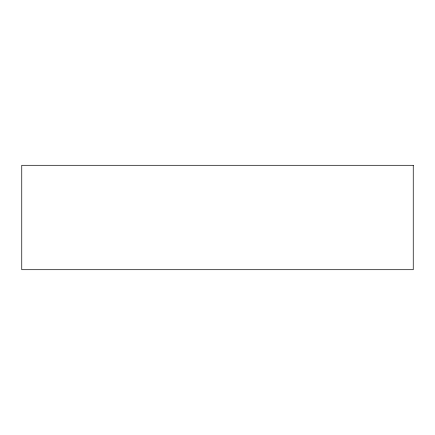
<?xml version="1.0" encoding="UTF-8"?>
<svg xmlns="http://www.w3.org/2000/svg" width="435" height="435" viewBox="0 0 435 435"><rect width="100%" height="100%" fill="white"/><g stroke="black" fill="none" stroke-linecap="round" stroke-linejoin="round"><path stroke-width="0.65" d="M413.25 165.3L21.75 165.3L21.75 269.7L413.25 269.7L413.25 165.3"/></g></svg>
